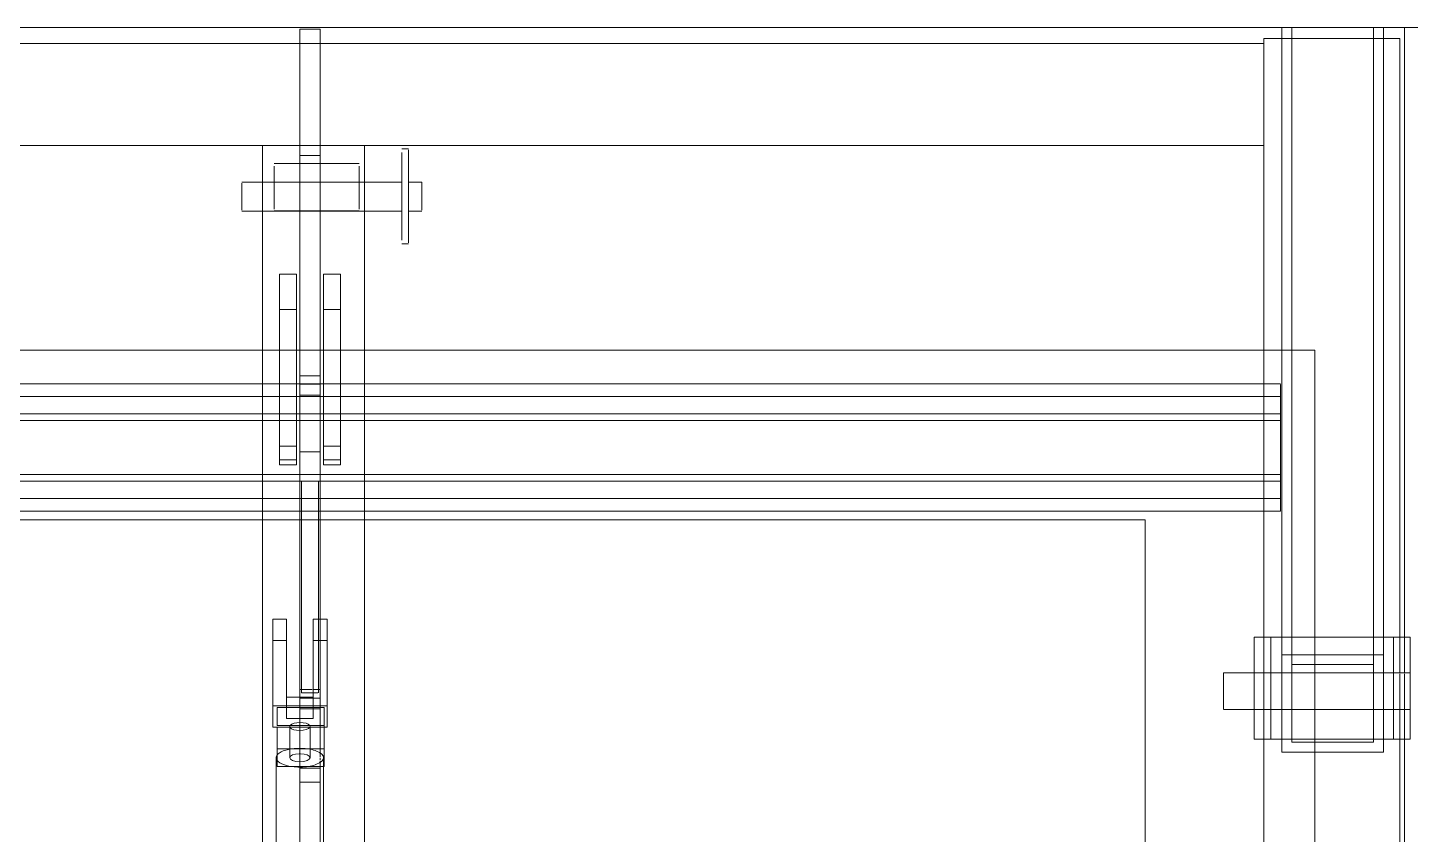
# Model space of a CAD drawing. Header units: millimetres. Extents: x 855 to 80408, y -1987 to 27400.
# Drawn here: x 45200.1 to 45607.4, y 6818.6 to 7056.4 of the extents above; entities that cross this region are included whole.
import ezdxf

# ---------------------------------------------------------------- set-up
doc = ezdxf.new("R2010")
doc.units = ezdxf.units.MM
doc.layers.add('0-1', color=7, linetype='Continuous', lineweight=9)
doc.layers.add('I-WALL', color=7, linetype='Continuous', lineweight=9)
for name, color, linetype, lineweight, true_color in [('I-FURN-103', 7, 'Continuous', 9, 0xececec), ('I-FURN-19', 7, 'Continuous', 9, 0xe9e9e9), ('I-FURN-20', 7, 'Continuous', 9, 0xefefef), ('I-FURN-21', 7, 'Continuous', 9, 0xf8f8f8), ('I-FURN-22', 7, 'Continuous', 9, 0xf3f3f3), ('I-FURN-23', 7, 'Continuous', 9, 0xd9d9d9), ('I-FURN-24', 7, 'Continuous', 9, 0xc9c9c9), ('I-FURN-25', 7, 'Continuous', 9, 0xb3b3b3), ('I-FURN-26', 7, 'Continuous', 9, 0xe0e0e0), ('I-FURN-38', 7, 'Continuous', 9, 0xfafafa), ('I-FURN-4', 7, 'Continuous', 9, 0xc0c0c0), ('I-FURN-40', 7, 'Continuous', 9, 0xe4e4e4), ('I-FURN-41', 7, 'Continuous', 9, 0xf6f6f6), ('I-FURN-58', 7, 'Continuous', 9, 0x939393), ('I-FURN-9', 7, 'Continuous', 9, 0xd3d3d3)]:
    doc.layers.add(name, color=color, linetype=linetype, lineweight=lineweight, true_color=true_color)

# ---------------------------------------------------------------- blocks, each defined once
blk = doc.blocks.new('Sports-Recreation_Goals-Nets_Unisport_Upward-Hinged-Practice-Basketball-Goall - 5_13-26431784-Развертка 2_19-3')
at = {"layer": '0-1'}
for p, q in [((-60458.42, 7055.95), (-60464.42, 7055.95)), ((-60432.42, 7020.65), (-60434.42, 7020.65)), ((-60464.42, 7016.34), (-60471.97, 7016.34)), ((-60458.42, 7016.34), (-60464.42, 7016.34)), ((-60446.97, 7016.34), (-60458.42, 7016.34)), ((-60475.42, 7010.85), (-60481.5, 7010.85)), ((-60471.97, 7010.85), (-60475.42, 7010.85)), ((-60464.42, 7010.85), (-60471.97, 7010.85)), ((-60458.42, 7010.85), (-60464.42, 7010.85)), ((-60446.97, 7010.85), (-60458.42, 7010.85)), ((-60445.42, 7010.85), (-60446.97, 7010.85)), ((-60434.42, 7010.85), (-60445.42, 7010.85)), ((-60428.5, 7010.85), (-60432.42, 7010.85)), ((-60481.5, 7002.32), (-60475.42, 7002.32)), ((-60475.42, 7002.32), (-60464.42, 7002.32)), ((-60471.97, 7002.34), (-60464.42, 7002.34)), ((-60464.42, 7002.34), (-60458.42, 7002.34)), ((-60464.42, 7002.32), (-60458.42, 7002.32)), ((-60458.42, 7002.34), (-60446.97, 7002.34)), ((-60458.42, 7002.32), (-60445.42, 7002.32)), ((-60445.42, 7002.32), (-60434.42, 7002.32)), ((-60432.42, 7002.32), (-60428.5, 7002.32)), ((-60434.42, 6992.65), (-60432.42, 6992.65)), ((-60470.42, 6932.98), (-60465.42, 6932.98)), ((-60457.42, 6932.98), (-60452.42, 6932.98)), ((-60183.33, 6866.19), (-60192.35, 6866.19)), ((-60178.39, 6866.19), (-60183.33, 6866.19)), ((-60175.18, 6866.19), (-60178.39, 6866.19)), ((-60165.42, 6866.19), (-60175.18, 6866.19)), ((-60145.18, 6866.19), (-60165.42, 6866.19)), ((-60142.27, 6866.19), (-60145.18, 6866.19)), ((-60137.33, 6866.19), (-60142.27, 6866.19)), ((-60463.92, 6860.32), (-60460.51, 6860.32)), ((-60460.51, 6860.32), (-60459.17, 6860.32)), ((-60192.35, 6855.41), (-60183.33, 6855.41)), ((-60183.33, 6855.41), (-60178.39, 6855.41)), ((-60178.39, 6855.41), (-60175.18, 6855.41)), ((-60175.18, 6855.41), (-60165.42, 6855.41)), ((-60165.42, 6855.41), (-60145.18, 6855.41)), ((-60145.18, 6855.41), (-60142.27, 6855.41)), ((-60142.27, 6855.41), (-60137.33, 6855.41)), ((-60467.42, 6850.18), (-60467.42, 6841.22)), ((-60461.42, 6841.22), (-60461.42, 6850.18)), ((-60471.42, 6841.22), (-60471.42, 6674.33)), ((-60457.42, 6838.58), (-60457.42, 6841.22)), ((-60457.42, 6674.33), (-60457.42, 6838.58))]:
    blk.add_line(p, q, dxfattribs=at)
at = {"layer": 'I-FURN-103'}
for p, q in [((-60470.42, 6947.62), (-60470.42, 6943.62)), ((-60465.42, 6943.71), (-60465.42, 6947.62)), ((-60457.42, 6947.62), (-60457.42, 6943.62)), ((-60452.42, 6943.71), (-60452.42, 6947.62)), ((-60470.42, 6943.2), (-60470.42, 6944.04)), ((-60465.42, 6944.04), (-60465.42, 6942.91)), ((-60457.42, 6943.2), (-60457.42, 6944.04)), ((-60452.42, 6944.04), (-60452.42, 6942.91))]:
    blk.add_line(p, q, dxfattribs=at)
at = {"layer": 'I-FURN-19'}
for p, q in [((-60148.18, 7053.15), (-60172.18, 7053.15)), ((-60464.42, 7016.15), (-60464.42, 7023.15)), ((-60458.42, 7023.15), (-60458.42, 7016.05)), ((-60458.42, 7021.65), (-60464.42, 7021.65)), ((-60464.42, 7021.65), (-60458.42, 7021.65)), ((-60464.42, 7016.04), (-60464.42, 7002.55)), ((-60458.42, 7003.1), (-60458.42, 7016.05)), ((-60464.42, 7003.82), (-60464.42, 7010.31)), ((-60458.42, 7010.09), (-60458.42, 7004.03)), ((-60434.42, 7008.3), (-60434.42, 7010.4)), ((-60434.42, 7008.89), (-60434.42, 7010.35)), ((-60432.42, 7008.89), (-60432.42, 7010.54)), ((-60432.42, 7010.52), (-60432.42, 7008.3)), ((-60434.42, 7005.04), (-60434.42, 7008.15)), ((-60432.42, 7008.15), (-60432.42, 7005.04)), ((-60464.42, 6961.33), (-60464.42, 7002.55)), ((-60458.42, 7002.62), (-60458.42, 7002.95)), ((-60458.42, 7002.62), (-60458.42, 6961.33)), ((-60434.42, 7002.68), (-60434.42, 7004.83)), ((-60434.42, 7002.57), (-60434.42, 7004.41)), ((-60432.42, 7004.83), (-60432.42, 7002.68)), ((-60432.42, 7004.41), (-60432.42, 7002.57)), ((-60464.42, 6861.33), (-60464.42, 6911.33)), ((-60458.42, 6911.33), (-60458.42, 6882.06)), ((-60460.51, 6875.77), (-60460.51, 6882.06)), ((-60458.92, 6882.06), (-60458.92, 6875.92)), ((-60458.42, 6882.06), (-60458.42, 6850.69)), ((-60458.42, 6858.8), (-60458.42, 6882.06)), ((-60460.51, 6875), (-60460.51, 6875.75)), ((-60458.92, 6875.75), (-60458.92, 6874.6)), ((-60165.42, 6876.7), (-60148.18, 6876.7)), ((-60148.18, 6876.7), (-60145.18, 6876.7)), ((-60463.92, 6871.13), (-60463.92, 6874.6)), ((-60458.92, 6872.52), (-60458.92, 6871.8)), ((-60458.92, 6869.28), (-60458.92, 6872.52)), ((-60458.92, 6868.56), (-60458.92, 6871.8)), ((-60165.42, 6871.54), (-60148.18, 6871.54)), ((-60463.92, 6866.41), (-60463.92, 6870.88)), ((-60458.92, 6869.28), (-60458.92, 6866.78)), ((-60458.92, 6866.48), (-60458.92, 6868.23)), ((-60463.92, 6866.36), (-60463.92, 6866.78)), ((-60460.51, 6860.71), (-60460.51, 6866.35)), ((-60458.92, 6866.29), (-60458.92, 6866.48)), ((-60458.92, 6866.41), (-60458.92, 6860.38)), ((-60148.18, 6855.49), (-60148.18, 6865.82)), ((-60145.18, 6865.86), (-60145.18, 6857.41)), ((-60142.27, 6865.9), (-60142.27, 6855.69)), ((-60140.42, 6855.51), (-60140.42, 6865.93)), ((-60137.33, 6855.51), (-60137.33, 6865.98)), ((-60464.42, 6859.08), (-60464.42, 6861.33)), ((-60464.42, 6861.33), (-60463.92, 6861.33)), ((-60464.42, 6861.33), (-60464.42, 6859.08)), ((-60464.42, 6851.6), (-60464.42, 6859.08)), ((-60464.42, 6858.8), (-60458.42, 6858.8)), ((-60464.42, 6858.8), (-60464.42, 6855.59)), ((-60458.42, 6855.59), (-60464.42, 6855.59)), ((-60464.42, 6855.59), (-60464.42, 6851.6)), ((-60458.42, 6855.59), (-60458.42, 6858.8)), ((-60458.42, 6850.69), (-60458.42, 6855.59)), ((-60145.18, 6857.21), (-60145.18, 6855.65)), ((-60464.42, 6851.6), (-60464.42, 6850.9)), ((-60464.42, 6850.18), (-60464.42, 6849.23)), ((-60458.42, 6850.18), (-60458.42, 6850.69)), ((-60458.42, 6842.18), (-60458.42, 6850.18)), ((-60458.42, 6850.18), (-60458.42, 6842.18)), ((-60457.22, 6850.18), (-60457.22, 6850.69)), ((-60467.29, 6843.86), (-60461.59, 6843.86)), ((-60145.18, 6846.7), (-60165.42, 6846.7)), ((-60458.42, 6841.4), (-60458.42, 6842.18)), ((-60458.42, 6840.55), (-60458.42, 6841.05)), ((-60458.42, 6838.58), (-60458.42, 6840.27)), ((-60464.42, 6838.46), (-60464.42, 6679.93)), ((-60458.42, 6838.18), (-60464.37, 6838.18)), ((-60458.42, 6838.18), (-60458.42, 6838.58)), ((-60458.42, 6838.58), (-60458.42, 6833.96)), ((-60458.42, 6833.96), (-60458.42, 6838.18)), ((-60464.42, 6833.96), (-60458.42, 6833.96)), ((-60458.42, 6833.96), (-60458.42, 6679.34))]:
    blk.add_line(p, q, dxfattribs=at)
for centre, major_axis, start_param, end_param in [((-60464.42, 6850.41), (3, 0), 2.773164, 3.44735), ((-60464.42, 6850.41), (3, 0), 0, 0.260519), ((-60464.42, 6841.22), (7, 0), 1.570796, 2.061718), ((-60464.42, 6841.22), (-7, 0), 4.26756, 4.712389), ((-60464.42, 6841.22), (3, 0), 1.624111, 3.141593), ((-60464.42, 6841.22), (3, 0), 0, 1.512448)]:
    blk.add_ellipse(centre, major_axis=major_axis, ratio=0.394708, start_param=start_param, end_param=end_param, dxfattribs=at)
at = {"layer": 'I-FURN-20'}
for p, q in [((-60464.42, 7002.55), (-60464.42, 7016.04)), ((-60458.42, 7016.05), (-60458.42, 7003.1)), ((-60458.42, 7002.95), (-60458.42, 7002.62)), ((-60458.42, 6882.06), (-60458.42, 6861.33)), ((-60165.42, 6876.7), (-60148.18, 6876.7)), ((-60460.51, 6869.29), (-60460.51, 6874.73)), ((-60458.92, 6874.6), (-60458.92, 6871.13)), ((-60460.51, 6868.32), (-60460.51, 6869.28)), ((-60460.51, 6866.42), (-60460.51, 6868.05)), ((-60458.92, 6870.88), (-60458.92, 6866.41)), ((-60458.92, 6866.78), (-60458.92, 6866.36)), ((-60464.42, 6859.08), (-60464.42, 6861.33)), ((-60463.92, 6861.33), (-60460.77, 6861.33)), ((-60458.92, 6861.33), (-60458.42, 6861.33)), ((-60458.42, 6861.33), (-60458.42, 6858.8)), ((-60458.42, 6858.8), (-60458.42, 6861.33)), ((-60464.42, 6851.6), (-60464.42, 6858.8)), ((-60458.42, 6858.8), (-60458.42, 6850.69)), ((-60464.42, 6851.6), (-60464.42, 6850.9)), ((-60464.42, 6850.9), (-60464.42, 6851.6)), ((-60464.42, 6850.69), (-60464.42, 6850.18)), ((-60464.42, 6850.18), (-60464.42, 6849.23)), ((-60464.42, 6849.23), (-60464.42, 6850.18)), ((-60464.42, 6849.23), (-60464.42, 6843.99)), ((-60458.42, 6850.18), (-60458.42, 6850.69)), ((-60458.42, 6850.69), (-60458.42, 6850.18)), ((-60458.42, 6850.18), (-60458.42, 6842.18)), ((-60464.42, 6842.34), (-60464.42, 6838.58)), ((-60458.42, 6841.4), (-60458.42, 6842.18)), ((-60458.42, 6842.18), (-60458.42, 6841.4)), ((-60458.42, 6840.55), (-60458.42, 6841.05)), ((-60458.42, 6841.05), (-60458.42, 6840.55)), ((-60458.42, 6838.58), (-60458.42, 6840.27)), ((-60458.42, 6840.27), (-60458.42, 6838.58)), ((-60464.42, 6833.96), (-60464.42, 6838.46)), ((-60464.42, 6838.18), (-60464.42, 6833.96)), ((-60458.42, 6838.58), (-60458.42, 6833.96)), ((-60464.42, 6679.93), (-60464.42, 6833.96))]:
    blk.add_line(p, q, dxfattribs=at)
at = {"layer": 'I-FURN-21'}
for p, q in [((-60464.42, 6843.99), (-60464.42, 6842.41)), ((-60464.42, 6842.41), (-60464.42, 6843.99))]:
    blk.add_line(p, q, dxfattribs=at)
at = {"layer": 'I-FURN-22'}
for p, q in [((-60460.51, 6861.33), (-60458.99, 6861.33)), ((-60458.42, 6861.33), (-60458.42, 6858.8)), ((-60464.42, 6850.9), (-60464.42, 6851.6)), ((-60464.42, 6850.69), (-60464.42, 6850.18)), ((-60464.42, 6850.18), (-60464.42, 6850.69)), ((-60464.42, 6849.23), (-60464.42, 6850.18)), ((-60464.42, 6849.23), (-60464.42, 6843.99)), ((-60464.42, 6843.99), (-60464.42, 6849.23)), ((-60458.42, 6850.69), (-60458.42, 6850.18)), ((-60464.42, 6842.34), (-60464.42, 6838.58)), ((-60464.42, 6838.58), (-60464.42, 6842.34)), ((-60458.42, 6842.18), (-60458.42, 6841.4)), ((-60458.42, 6841.05), (-60458.42, 6840.55)), ((-60458.42, 6840.27), (-60458.42, 6838.58)), ((-60464.42, 6833.96), (-60464.42, 6838.18))]:
    blk.add_line(p, q, dxfattribs=at)
at = {"layer": 'I-FURN-23'}
for p, q in [((-60470.42, 6953.23), (-60470.42, 6953.23)), ((-60465.42, 6953.23), (-60465.42, 6953.23)), ((-60464.42, 6951.4), (-60464.42, 6953.78)), ((-60458.42, 6953.78), (-60458.42, 6951.4)), ((-60457.42, 6953.23), (-60457.42, 6953.23)), ((-60452.42, 6953.23), (-60452.42, 6953.23)), ((-60470.42, 6952.16), (-60470.42, 6949.53)), ((-60470.42, 6947.47), (-60470.42, 6949.93)), ((-60470.42, 6949.53), (-60470.42, 6947.63)), ((-60465.42, 6949.53), (-60465.42, 6952.16)), ((-60465.42, 6949.93), (-60465.42, 6947.47)), ((-60465.42, 6947.63), (-60465.42, 6949.53)), ((-60464.42, 6947.64), (-60464.42, 6951.26)), ((-60458.42, 6951.26), (-60458.42, 6947.64)), ((-60457.42, 6952.16), (-60457.42, 6949.53)), ((-60457.42, 6947.47), (-60457.42, 6949.93)), ((-60457.42, 6949.53), (-60457.42, 6947.63)), ((-60452.42, 6949.53), (-60452.42, 6952.16)), ((-60452.42, 6949.93), (-60452.42, 6947.47)), ((-60452.42, 6947.63), (-60452.42, 6949.53)), ((-60470.42, 6947.64), (-60470.42, 6933.65)), ((-60465.42, 6947.64), (-60465.42, 6933.65)), ((-60464.42, 6917.62), (-60464.42, 6947.64)), ((-60464.42, 6947.64), (-60464.42, 6931.4)), ((-60458.42, 6947.64), (-60458.42, 6917.62)), ((-60458.42, 6931.4), (-60458.42, 6947.64)), ((-60457.42, 6933.74), (-60457.42, 6947.64)), ((-60452.42, 6947.64), (-60452.42, 6933.65)), ((-60470.42, 6942.52), (-60465.42, 6942.52)), ((-60457.42, 6942.52), (-60452.42, 6942.52)), ((-60470.42, 6933.04), (-60470.42, 6933.65)), ((-60465.42, 6933.65), (-60465.42, 6932.98)), ((-60465.42, 6932.98), (-60465.42, 6933.04)), ((-60457.42, 6932.98), (-60457.42, 6933.65)), ((-60457.42, 6933.04), (-60457.42, 6932.98)), ((-60452.42, 6933.65), (-60452.42, 6933.04)), ((-60458.42, 6931.4), (-60464.42, 6931.4)), ((-60464.42, 6931.4), (-60464.42, 6917.62)), ((-60458.42, 6917.62), (-60458.42, 6931.4)), ((-60464.42, 6913.87), (-60464.42, 6917.62)), ((-60458.42, 6917.62), (-60458.42, 6913.87)), ((-60172.18, 6876.7), (-60165.42, 6876.7))]:
    blk.add_line(p, q, dxfattribs=at)
at = {"layer": 'I-FURN-24'}
for p, q in [((-60464.42, 6953.78), (-60464.42, 6961.33)), ((-60458.42, 6961.33), (-60458.42, 6953.78)), ((-60470.42, 6953.3), (-60470.42, 6951.65)), ((-60470.42, 6952.32), (-60470.42, 6953.23)), ((-60465.42, 6951.65), (-60465.42, 6953.3)), ((-60465.42, 6953.23), (-60465.42, 6952.32)), ((-60464.42, 6951.4), (-60464.42, 6953.78)), ((-60464.42, 6953.78), (-60464.42, 6951.4)), ((-60464.31, 6953.78), (-60458.53, 6953.78)), ((-60458.42, 6953.78), (-60458.42, 6951.4)), ((-60458.42, 6951.4), (-60458.42, 6953.78)), ((-60457.42, 6953.3), (-60457.42, 6951.65)), ((-60457.42, 6952.32), (-60457.42, 6953.23)), ((-60452.42, 6951.65), (-60452.42, 6953.3)), ((-60452.42, 6953.23), (-60452.42, 6952.32)), ((-60470.42, 6951.4), (-60470.42, 6947.64)), ((-60465.42, 6951.4), (-60465.42, 6947.64)), ((-60464.42, 6947.64), (-60464.42, 6951.4)), ((-60458.42, 6951.26), (-60464.42, 6951.26)), ((-60464.42, 6951.26), (-60464.42, 6948.04)), ((-60458.42, 6951.4), (-60458.42, 6947.64)), ((-60458.42, 6948.04), (-60458.42, 6951.26)), ((-60457.42, 6947.64), (-60457.42, 6951.4)), ((-60452.42, 6951.4), (-60452.42, 6947.64)), ((-60475.42, 6947.64), (-60475.42, 6917.62)), ((-60465.42, 6947.64), (-60470.42, 6947.64)), ((-60464.42, 6948.04), (-60464.42, 6947.64)), ((-60458.42, 6948.04), (-60464.42, 6948.04)), ((-60464.42, 6947.64), (-60464.42, 6917.62)), ((-60458.42, 6947.64), (-60458.42, 6948.04)), ((-60458.42, 6917.62), (-60458.42, 6947.64)), ((-60452.42, 6947.64), (-60457.42, 6947.64)), ((-60445.42, 6917.62), (-60445.42, 6947.64)), ((-60180.42, 6947.64), (-60180.42, 6917.62)), ((-60175.53, 6947.64), (-60175.53, 6942.52)), ((-60745.18, 6942.52), (-60470.42, 6942.52)), ((-60470.42, 6940.54), (-60465.42, 6940.54)), ((-60465.42, 6942.52), (-60457.42, 6942.52)), ((-60457.42, 6940.54), (-60452.42, 6940.54)), ((-60452.42, 6942.52), (-60175.53, 6942.52)), ((-60175.53, 6942.52), (-60175.53, 6917.62)), ((-60464.42, 6913.87), (-60464.42, 6917.62)), ((-60464.42, 6917.62), (-60464.42, 6913.87)), ((-60463.92, 6917.62), (-60458.92, 6917.62)), ((-60458.42, 6917.62), (-60458.42, 6913.87)), ((-60458.42, 6913.87), (-60458.42, 6917.62)), ((-60464.42, 6911.33), (-60464.42, 6913.87)), ((-60458.42, 6913.87), (-60458.42, 6911.33)), ((-60175.18, 6876.7), (-60172.18, 6876.7)), ((-60172.18, 6876.7), (-60165.42, 6876.7)), ((-60172.18, 6871.54), (-60165.42, 6871.54)), ((-60183.33, 6855.48), (-60183.33, 6866.11)), ((-60180.42, 6866.12), (-60180.42, 6855.47)), ((-60178.39, 6866.13), (-60178.39, 6857.21)), ((-60175.18, 6855.45), (-60175.18, 6866.14)), ((-60172.18, 6866.16), (-60172.18, 6864.89)), ((-60172.18, 6864.71), (-60172.18, 6855.44)), ((-60178.39, 6857.04), (-60178.39, 6855.46)), ((-60165.42, 6846.7), (-60175.18, 6846.7))]:
    blk.add_line(p, q, dxfattribs=at)
at = {"layer": 'I-FURN-25'}
for p, q in [((-60470.42, 6961.56), (-60470.42, 6954.97)), ((-60465.42, 6954.97), (-60465.42, 6961.56)), ((-60464.42, 6951.4), (-60464.42, 6961.33)), ((-60464.42, 6961.33), (-60464.42, 6951.4)), ((-60458.42, 6961.33), (-60458.42, 6951.4)), ((-60458.42, 6951.4), (-60458.42, 6961.33)), ((-60457.42, 6961.56), (-60457.42, 6959.52)), ((-60452.42, 6959.52), (-60452.42, 6961.56)), ((-60175.18, 6961.33), (-60175.18, 6871.54)), ((-60172.18, 6961.33), (-60172.18, 6868.68)), ((-60172.18, 6961.33), (-60172.18, 6845.75)), ((-60457.42, 6959.52), (-60457.42, 6953.3)), ((-60452.42, 6953.3), (-60452.42, 6959.52)), ((-60470.42, 6954.97), (-60470.42, 6953.3)), ((-60470.42, 6953.23), (-60470.42, 6952.16)), ((-60465.42, 6953.3), (-60465.42, 6954.97)), ((-60465.42, 6952.16), (-60465.42, 6953.23)), ((-60457.42, 6953.23), (-60457.42, 6952.16)), ((-60452.42, 6952.16), (-60452.42, 6953.23)), ((-60475.42, 6951.4), (-60475.42, 6947.64)), ((-60465.42, 6951.4), (-60470.42, 6951.4)), ((-60465.42, 6951.4), (-60470.42, 6951.4)), ((-60470.42, 6927.51), (-60470.42, 6951.4)), ((-60465.42, 6927.51), (-60465.42, 6951.4)), ((-60464.42, 6951.4), (-60464.42, 6947.64)), ((-60458.42, 6947.64), (-60458.42, 6951.4)), ((-60452.42, 6951.4), (-60457.42, 6951.4)), ((-60457.42, 6951.4), (-60457.42, 6927.51)), ((-60452.42, 6951.4), (-60457.42, 6951.4)), ((-60452.42, 6927.51), (-60452.42, 6951.4)), ((-60445.42, 6947.64), (-60445.42, 6951.4)), ((-60180.42, 6951.4), (-60180.42, 6947.64)), ((-60175.53, 6951.21), (-60175.53, 6947.64)), ((-60470.42, 6947.64), (-60745.18, 6947.64)), ((-60457.42, 6947.64), (-60465.42, 6947.64)), ((-60175.53, 6947.64), (-60452.42, 6947.64)), ((-60175.53, 6940.54), (-60175.53, 6947.64)), ((-60175.53, 6947.64), (-60175.53, 6924.72)), ((-60745.18, 6940.54), (-60470.42, 6940.54)), ((-60465.42, 6940.54), (-60457.42, 6940.54)), ((-60452.42, 6940.54), (-60175.53, 6940.54)), ((-60175.53, 6917.62), (-60175.53, 6940.54)), ((-60175.53, 6924.72), (-60745.18, 6924.72)), ((-60175.53, 6924.72), (-60175.53, 6917.62)), ((-60463.92, 6913.87), (-60463.92, 6922.74)), ((-60458.92, 6922.74), (-60458.92, 6913.87)), ((-60745.18, 6917.62), (-60463.92, 6917.62)), ((-60475.42, 6917.62), (-60475.42, 6913.87)), ((-60464.42, 6917.62), (-60464.42, 6913.87)), ((-60458.92, 6917.62), (-60175.53, 6917.62)), ((-60458.42, 6913.87), (-60458.42, 6917.62)), ((-60445.42, 6913.87), (-60445.42, 6917.62)), ((-60180.42, 6917.62), (-60180.42, 6913.87)), ((-60175.53, 6917.62), (-60175.53, 6913.87)), ((-60464.42, 6911.33), (-60464.42, 6913.87)), ((-60464.42, 6913.87), (-60464.42, 6911.33)), ((-60458.92, 6913.87), (-60463.92, 6913.87)), ((-60463.92, 6911.33), (-60463.92, 6913.87)), ((-60463.92, 6913.87), (-60458.92, 6913.87)), ((-60458.92, 6913.87), (-60458.92, 6911.33)), ((-60458.42, 6913.87), (-60458.42, 6911.33)), ((-60458.42, 6911.33), (-60458.42, 6913.87)), ((-60183.33, 6866.11), (-60183.33, 6876.7)), ((-60183.33, 6876.7), (-60175.18, 6876.7)), ((-60180.42, 6876.7), (-60180.42, 6866.12)), ((-60178.39, 6876.7), (-60178.39, 6866.13)), ((-60175.18, 6876.7), (-60172.18, 6876.7)), ((-60175.18, 6871.54), (-60172.18, 6871.54)), ((-60175.18, 6866.14), (-60175.18, 6871.54)), ((-60165.42, 6868.68), (-60172.18, 6868.68)), ((-60172.18, 6868.68), (-60172.18, 6866.16)), ((-60192.35, 6866.18), (-60192.35, 6864.38)), ((-60192.35, 6864.38), (-60192.35, 6855.52)), ((-60183.33, 6846.7), (-60183.33, 6855.48)), ((-60180.42, 6855.47), (-60180.42, 6846.7)), ((-60178.39, 6855.46), (-60178.39, 6846.7)), ((-60175.18, 6842.88), (-60175.18, 6855.45)), ((-60172.18, 6855.44), (-60172.18, 6845.75)), ((-60175.18, 6846.7), (-60183.33, 6846.7)), ((-60165.42, 6846.7), (-60175.18, 6846.7)), ((-60172.18, 6845.75), (-60165.42, 6845.75))]:
    blk.add_line(p, q, dxfattribs=at)
at = {"layer": 'I-FURN-26'}
for p, q in [((-59910.44, 7056.35), (-61010.4, 7056.35)), ((-60464.42, 7048.75), (-60464.42, 7055.02)), ((-60458.42, 7055.02), (-60458.42, 7048.75)), ((-60175.18, 7056.35), (-60175.18, 6961.33)), ((-60172.18, 7056.35), (-60172.18, 6961.33)), ((-60172.18, 7056.35), (-60172.18, 6961.33)), ((-60148.18, 6868.68), (-60148.18, 7056.35)), ((-60148.18, 6845.75), (-60148.18, 7056.35)), ((-60145.18, 7056.35), (-60145.18, 6871.54)), ((-60458.42, 7051.65), (-60464.42, 7051.65)), ((-60172.18, 7053.15), (-60175.18, 7053.15)), ((-60145.18, 7053.15), (-60148.18, 7053.15)), ((-60464.42, 7023.15), (-60464.42, 7048.75)), ((-60458.42, 7048.75), (-60458.42, 7023.15)), ((-60464.42, 7015.48), (-60464.42, 7019.89)), ((-60464.42, 7019.89), (-60464.42, 7016.15)), ((-60458.42, 7019.89), (-60458.42, 7015.48)), ((-60458.42, 7016.05), (-60458.42, 7019.89)), ((-60434.42, 7010.61), (-60434.42, 7019.58)), ((-60432.42, 7016.55), (-60432.42, 7020.38)), ((-60471.97, 7002.87), (-60471.97, 7015.57)), ((-60464.42, 7010.31), (-60464.42, 7015.48)), ((-60458.42, 7015.48), (-60458.42, 7010.09)), ((-60446.97, 7015.57), (-60446.97, 7002.87)), ((-60432.42, 7010.54), (-60432.42, 7016.55)), ((-60481.5, 7010.52), (-60481.5, 7008.3)), ((-60434.42, 7010.56), (-60434.42, 7010.5)), ((-60434.42, 7010.37), (-60434.42, 7002.56)), ((-60432.42, 7010.5), (-60432.42, 7010.56)), ((-60432.42, 7002.56), (-60432.42, 7010.5)), ((-60428.5, 7008.3), (-60428.5, 7010.52)), ((-60481.5, 7008.15), (-60481.5, 7005.04)), ((-60428.5, 7005.04), (-60428.5, 7008.15)), ((-60481.5, 7004.83), (-60481.5, 7002.68)), ((-60464.42, 6961.33), (-60464.42, 7003.82)), ((-60464.42, 7002.55), (-60464.42, 6961.33)), ((-60458.42, 7004.03), (-60458.42, 6961.33)), ((-60458.42, 6961.33), (-60458.42, 7002.62)), ((-60434.42, 6993.71), (-60434.42, 7002.57)), ((-60432.42, 7002.57), (-60432.42, 6992.92)), ((-60428.5, 7002.68), (-60428.5, 7004.83)), ((-60470.42, 6983.73), (-60470.42, 6962.31)), ((-60465.42, 6962.31), (-60465.42, 6983.73)), ((-60457.42, 6983.73), (-60457.42, 6962.31)), ((-60452.42, 6983.73), (-60452.42, 6962.31)), ((-60470.42, 6962.31), (-60470.42, 6961.56)), ((-60465.42, 6961.56), (-60465.42, 6962.31)), ((-60457.42, 6962.31), (-60457.42, 6961.56)), ((-60452.42, 6961.56), (-60452.42, 6962.31)), ((-60464.42, 6859.08), (-60464.42, 6911.33)), ((-60464.42, 6911.33), (-60464.42, 6859.08)), ((-60463.92, 6874.6), (-60463.92, 6911.33)), ((-60458.92, 6911.33), (-60458.92, 6882.06)), ((-60458.42, 6911.33), (-60458.42, 6882.06)), ((-60458.42, 6882.06), (-60458.42, 6911.33)), ((-60472.42, 6856.49), (-60472.42, 6882.06)), ((-60468.32, 6882.06), (-60468.32, 6859.08)), ((-60460.51, 6882.06), (-60458.92, 6882.06)), ((-60460.51, 6882.06), (-60460.51, 6875.77)), ((-60458.42, 6850.69), (-60458.42, 6882.06)), ((-60456.42, 6882.06), (-60456.42, 6856.49)), ((-60460.51, 6875.75), (-60459.17, 6875.75)), ((-60460.51, 6875.75), (-60460.51, 6862.22)), ((-60148.18, 6876.7), (-60145.18, 6876.7)), ((-60145.18, 6876.7), (-60137.33, 6876.7)), ((-60142.27, 6876.7), (-60142.27, 6866.09)), ((-60140.42, 6866.09), (-60140.42, 6876.7)), ((-60137.33, 6866.08), (-60137.33, 6876.7)), ((-60463.92, 6874.6), (-60463.92, 6869.28)), ((-60463.92, 6871.8), (-60463.92, 6874.6)), ((-60463.92, 6871.8), (-60463.92, 6868.56)), ((-60148.18, 6871.54), (-60145.18, 6871.54)), ((-60145.18, 6871.54), (-60145.18, 6866.09)), ((-60463.92, 6866.78), (-60463.92, 6869.28)), ((-60463.92, 6868.23), (-60463.92, 6866.29)), ((-60148.18, 6868.68), (-60165.42, 6868.68)), ((-60148.18, 6866.1), (-60148.18, 6868.68)), ((-60463.92, 6862.05), (-60463.92, 6866.41)), ((-60468.32, 6859.08), (-60468.32, 6852.77)), ((-60464.42, 6859.08), (-60464.42, 6851.6)), ((-60463.92, 6860.38), (-60463.92, 6862.05)), ((-60460.51, 6859.08), (-60460.51, 6860.33)), ((-60460.51, 6852.77), (-60460.51, 6859.08)), ((-60458.92, 6860.32), (-60458.92, 6861.92)), ((-60458.92, 6860.38), (-60458.92, 6860.32)), ((-60472.42, 6850.18), (-60472.42, 6856.49)), ((-60472.42, 6856.49), (-60456.42, 6856.49)), ((-60457.22, 6855.97), (-60471.14, 6855.97)), ((-60471.14, 6855.97), (-60471.14, 6850.69)), ((-60471.14, 6855.97), (-60471.14, 6850.69)), ((-60457.22, 6850.69), (-60457.22, 6855.97)), ((-60457.22, 6850.69), (-60457.22, 6855.97)), ((-60456.42, 6856.49), (-60456.42, 6850.18)), ((-60148.18, 6845.75), (-60148.18, 6855.49)), ((-60145.18, 6855.5), (-60145.18, 6842.88)), ((-60142.27, 6855.51), (-60142.27, 6846.7)), ((-60140.42, 6846.7), (-60140.42, 6855.51)), ((-60137.33, 6846.7), (-60137.33, 6855.51)), ((-60471.14, 6850.69), (-60457.22, 6850.69)), ((-60471.14, 6850.18), (-60471.14, 6843.86)), ((-60458.42, 6842.18), (-60458.42, 6850.18)), ((-60457.22, 6850.69), (-60457.22, 6850.18)), ((-60457.22, 6843.86), (-60457.22, 6850.18)), ((-60471.14, 6843.86), (-60467.29, 6843.86)), ((-60471.14, 6838.58), (-60471.14, 6843.86)), ((-60461.59, 6843.86), (-60457.22, 6843.86)), ((-60457.22, 6843.86), (-60457.22, 6838.58)), ((-60145.18, 6846.7), (-60165.42, 6846.7)), ((-60165.42, 6845.75), (-60148.18, 6845.75)), ((-60137.33, 6846.7), (-60145.18, 6846.7)), ((-60458.42, 6679.34), (-60458.42, 6838.58))]:
    blk.add_line(p, q, dxfattribs=at)
for centre, major_axis, start_param, end_param in [((-60464.42, 6850.41), (3, 0), 1.570796, 2.773164), ((-60464.42, 6850.41), (3, 0), 0.260519, 1.570796), ((-60464.42, 6850.41), (3, 0), 3.44735, 4.712389), ((-60464.42, 6850.41), (3, 0), 4.712389, 6.066982), ((-60464.42, 6841.22), (7, 0), 2.061718, 2.617994), ((-60464.42, 6841.22), (7, 0), 0.785398, 1.125967), ((-60464.42, 6841.22), (7, 0), 0, 0.785398), ((-60464.42, 6841.22), (7, 0), 2.617994, 2.984421), ((-60464.42, 6841.22), (7, 0), 3.39568, 4.623653), ((-60464.42, 6841.22), (3, 0), 3.141593, 4.712389), ((-60464.42, 6841.22), (3, 0), 4.712389, 6.283185), ((-60464.42, 6841.22), (7, 0), 4.826, 5.497787), ((-60464.42, 6841.22), (7, 0), 5.497787, 6.283185)]:
    blk.add_ellipse(centre, major_axis=major_axis, ratio=0.394708, start_param=start_param, end_param=end_param, dxfattribs=at)
at = {"layer": 'I-FURN-38'}
blk.add_line((-60464.42, 6842.41), (-60464.42, 6843.99), dxfattribs=at)
at = {"layer": 'I-FURN-4'}
for p, q in [((-60165.42, 6961.33), (-60755.42, 6961.33)), ((-60165.42, 6511.33), (-60165.42, 6961.33)), ((-60705.42, 6911.33), (-60215.42, 6911.33)), ((-60215.42, 6911.33), (-60215.42, 6561.33))]:
    blk.add_line(p, q, dxfattribs=at)
at = {"layer": 'I-FURN-40'}
for p, q in [((-60470.42, 6949.93), (-60470.42, 6952.12)), ((-60470.42, 6951.47), (-60470.42, 6947.62)), ((-60465.42, 6952.12), (-60465.42, 6949.93)), ((-60465.42, 6949.36), (-60465.42, 6951.47)), ((-60465.42, 6947.62), (-60465.42, 6949.36)), ((-60457.42, 6949.93), (-60457.42, 6952.12)), ((-60457.42, 6951.47), (-60457.42, 6947.62)), ((-60452.42, 6952.12), (-60452.42, 6949.93)), ((-60452.42, 6949.36), (-60452.42, 6951.47)), ((-60452.42, 6947.62), (-60452.42, 6949.36)), ((-60470.42, 6947.63), (-60470.42, 6946.02)), ((-60470.42, 6944.04), (-60470.42, 6947.47)), ((-60470.42, 6946.02), (-60470.42, 6943.39)), ((-60465.42, 6946.02), (-60465.42, 6947.63)), ((-60465.42, 6947.47), (-60465.42, 6944.04)), ((-60465.42, 6943.39), (-60465.42, 6946.02)), ((-60464.42, 6917.62), (-60464.42, 6947.64)), ((-60458.42, 6947.64), (-60458.42, 6917.62)), ((-60457.42, 6947.63), (-60457.42, 6943.39)), ((-60457.42, 6944.04), (-60457.42, 6947.47)), ((-60452.42, 6946.02), (-60452.42, 6947.63)), ((-60452.42, 6947.47), (-60452.42, 6944.04)), ((-60452.42, 6943.39), (-60452.42, 6946.02)), ((-60470.42, 6943.54), (-60470.42, 6938.4)), ((-60470.42, 6943.39), (-60470.42, 6942.73)), ((-60470.42, 6942.73), (-60470.42, 6943.2)), ((-60465.42, 6942.73), (-60465.42, 6943.39)), ((-60465.42, 6934.71), (-60465.42, 6943.38)), ((-60465.42, 6942.91), (-60465.42, 6942.73)), ((-60457.42, 6943.54), (-60457.42, 6938.4)), ((-60457.42, 6943.39), (-60457.42, 6942.73)), ((-60457.42, 6942.73), (-60457.42, 6943.2)), ((-60452.42, 6942.73), (-60452.42, 6943.39)), ((-60452.42, 6934.71), (-60452.42, 6943.38)), ((-60452.42, 6942.91), (-60452.42, 6942.73)), ((-60470.42, 6938.4), (-60470.42, 6934.89)), ((-60457.42, 6938.4), (-60457.42, 6934.71)), ((-60470.42, 6934.71), (-60470.42, 6933.13)), ((-60465.42, 6933.13), (-60465.42, 6934.35)), ((-60457.42, 6934.71), (-60457.42, 6933.47)), ((-60457.42, 6933.39), (-60457.42, 6933.13)), ((-60452.42, 6933.14), (-60452.42, 6934.71))]:
    blk.add_line(p, q, dxfattribs=at)
at = {"layer": 'I-FURN-41'}
for p, q in [((-60464.42, 6850.18), (-60464.42, 6850.69)), ((-60464.42, 6843.99), (-60464.42, 6849.23)), ((-60464.42, 6843.99), (-60464.42, 6842.41)), ((-60464.42, 6838.58), (-60464.42, 6842.34))]:
    blk.add_line(p, q, dxfattribs=at)
at = {"layer": 'I-FURN-58'}
for p, q in [((-60165.42, 6961.33), (-60755.42, 6961.33)), ((-60475.42, 6961.33), (-60475.42, 6951.4)), ((-60470.42, 6928.99), (-60470.42, 6961.33)), ((-60465.42, 6961.33), (-60465.42, 6928.99)), ((-60464.42, 6961.33), (-60464.42, 6951.4)), ((-60458.42, 6951.4), (-60458.42, 6961.33)), ((-60457.42, 6928.99), (-60457.42, 6961.33)), ((-60452.42, 6961.33), (-60452.42, 6928.99)), ((-60445.42, 6951.4), (-60445.42, 6961.33)), ((-60180.42, 6961.33), (-60180.42, 6951.4)), ((-60175.18, 6842.88), (-60175.18, 6961.33)), ((-60165.42, 6511.33), (-60165.42, 6961.33)), ((-60470.42, 6951.4), (-60745.18, 6951.4)), ((-60457.42, 6951.4), (-60465.42, 6951.4)), ((-60175.53, 6951.4), (-60452.42, 6951.4)), ((-60175.53, 6922.74), (-60175.53, 6951.21)), ((-60470.42, 6927.51), (-60470.42, 6928.99)), ((-60470.42, 6928.99), (-60465.42, 6928.99)), ((-60465.42, 6928.99), (-60465.42, 6927.51)), ((-60457.42, 6927.51), (-60457.42, 6928.99)), ((-60452.42, 6928.99), (-60457.42, 6928.99)), ((-60452.42, 6928.99), (-60452.42, 6927.51)), ((-60465.42, 6927.51), (-60470.42, 6927.51)), ((-60452.42, 6927.51), (-60457.42, 6927.51)), ((-60175.53, 6922.74), (-60745.53, 6922.74)), ((-60458.92, 6922.74), (-60463.92, 6922.74)), ((-60463.92, 6922.74), (-60463.92, 6911.33)), ((-60458.92, 6911.33), (-60458.92, 6922.74)), ((-60175.53, 6913.87), (-60175.53, 6922.74)), ((-60745.53, 6913.87), (-60463.92, 6913.87)), ((-60475.42, 6913.87), (-60475.42, 6911.33)), ((-60464.42, 6913.87), (-60464.42, 6911.33)), ((-60458.92, 6913.87), (-60175.53, 6913.87)), ((-60458.42, 6911.33), (-60458.42, 6913.87)), ((-60445.42, 6911.33), (-60445.42, 6913.87)), ((-60180.42, 6913.87), (-60180.42, 6876.7)), ((-60705.42, 6911.33), (-60215.42, 6911.33)), ((-60215.42, 6911.33), (-60215.42, 6561.33)), ((-60178.39, 6876.7), (-60183.33, 6876.7)), ((-60183.33, 6876.7), (-60183.33, 6846.7)), ((-60178.39, 6846.7), (-60178.39, 6876.7)), ((-60178.39, 6876.7), (-60175.18, 6876.7)), ((-60192.35, 6862.49), (-60192.35, 6866.19)), ((-60192.35, 6857.21), (-60192.35, 6862.49)), ((-60192.35, 6855.52), (-60192.35, 6857.21)), ((-60183.33, 6846.7), (-60178.39, 6846.7)), ((-60180.42, 6846.7), (-60180.42, 6600)), ((-60175.18, 6846.7), (-60178.39, 6846.7)), ((-60165.42, 6842.88), (-60175.18, 6842.88))]:
    blk.add_line(p, q, dxfattribs=at)
at = {"layer": 'I-FURN-9'}
for p, q in [((-61010.4, 7056.35), (-59910.44, 7056.35)), ((-60464.42, 7055.95), (-60464.42, 7048.32)), ((-60464.42, 7055.12), (-60464.42, 7055.95)), ((-60458.42, 7055.95), (-60458.42, 7055.12)), ((-60458.42, 7048.32), (-60458.42, 7055.95)), ((-60175.18, 6961.33), (-60175.18, 7056.35)), ((-60145.18, 6842.88), (-60145.18, 7056.35)), ((-60464.42, 7051.65), (-60740.42, 7051.65)), ((-60180.42, 7051.65), (-60458.42, 7051.65)), ((-60175.18, 7053.15), (-60180.42, 7053.15)), ((-60180.42, 7053.15), (-60180.42, 6961.33)), ((-60180.42, 7021.65), (-60180.42, 7051.65)), ((-60140.42, 7053.15), (-60145.18, 7053.15)), ((-60140.42, 6876.7), (-60140.42, 7053.15)), ((-60464.42, 7048.32), (-60464.42, 7018.68)), ((-60458.42, 7018.68), (-60458.42, 7048.32)), ((-60740.42, 7021.65), (-60464.42, 7021.65)), ((-60464.42, 7021.65), (-60475.42, 7021.65)), ((-60475.42, 7021.65), (-60475.42, 6961.33)), ((-60458.42, 7018.68), (-60464.42, 7018.68)), ((-60464.42, 7018.68), (-60464.42, 6961.33)), ((-60445.42, 7021.65), (-60458.42, 7021.65)), ((-60458.42, 7021.65), (-60180.42, 7021.65)), ((-60458.42, 6961.33), (-60458.42, 7018.68)), ((-60445.42, 6961.33), (-60445.42, 7021.65)), ((-60434.42, 7019.58), (-60434.42, 7006.65)), ((-60432.42, 7020.38), (-60432.42, 7006.65)), ((-60471.97, 7003.1), (-60471.97, 7015.57)), ((-60446.97, 7015.57), (-60446.97, 7003.1)), ((-60481.5, 7010.5), (-60481.5, 7010.56)), ((-60481.5, 7002.56), (-60481.5, 7010.5)), ((-60428.5, 7010.85), (-60428.5, 7010.5)), ((-60428.5, 7010.56), (-60428.5, 7010.85)), ((-60428.5, 7010.5), (-60428.5, 7002.56)), ((-60434.42, 7006.65), (-60434.42, 6993.71)), ((-60432.42, 6992.92), (-60432.42, 7006.65)), ((-60471.97, 7003.1), (-60471.97, 7002.87)), ((-60446.97, 7002.87), (-60446.97, 7003.1)), ((-60470.42, 6973.33), (-60470.42, 6983.73)), ((-60470.42, 6983.73), (-60465.42, 6983.73)), ((-60465.42, 6983.73), (-60465.42, 6973.33)), ((-60457.42, 6973.33), (-60457.42, 6983.73)), ((-60457.42, 6983.73), (-60452.42, 6983.73)), ((-60452.42, 6983.73), (-60452.42, 6973.33)), ((-60470.42, 6961.33), (-60470.42, 6973.33)), ((-60465.42, 6973.33), (-60470.42, 6973.33)), ((-60465.42, 6973.33), (-60465.42, 6961.33)), ((-60457.42, 6961.33), (-60457.42, 6973.33)), ((-60452.42, 6973.33), (-60457.42, 6973.33)), ((-60452.42, 6973.33), (-60452.42, 6961.33)), ((-60475.42, 6911.33), (-60475.42, 6677.66)), ((-60464.42, 6911.33), (-60464.42, 6859.08)), ((-60463.92, 6911.33), (-60463.92, 6879.75)), ((-60458.92, 6879.75), (-60458.92, 6911.33)), ((-60458.42, 6882.06), (-60458.42, 6911.33)), ((-60445.42, 6600), (-60445.42, 6911.33)), ((-60472.42, 6882.06), (-60468.32, 6882.06)), ((-60472.42, 6875.75), (-60472.42, 6882.06)), ((-60468.32, 6882.06), (-60468.32, 6875.75)), ((-60463.92, 6879.75), (-60463.92, 6860.99)), ((-60458.92, 6882.06), (-60456.42, 6882.06)), ((-60458.92, 6873.93), (-60458.92, 6879.75)), ((-60456.42, 6875.75), (-60456.42, 6882.06)), ((-60468.32, 6875.75), (-60472.42, 6875.75)), ((-60472.42, 6875.75), (-60472.42, 6850.18)), ((-60468.32, 6852.77), (-60468.32, 6875.75)), ((-60458.92, 6875.75), (-60456.42, 6875.75)), ((-60456.42, 6850.18), (-60456.42, 6875.75)), ((-60145.18, 6876.7), (-60142.27, 6876.7)), ((-60142.27, 6876.7), (-60137.33, 6876.7)), ((-60142.27, 6846.7), (-60142.27, 6876.7)), ((-60137.33, 6876.7), (-60137.33, 6846.7)), ((-60458.92, 6861.92), (-60458.92, 6873.93)), ((-60468.32, 6859.08), (-60460.51, 6859.08)), ((-60463.92, 6860.99), (-60463.92, 6860.38)), ((-60460.51, 6862), (-60460.51, 6852.77)), ((-60460.51, 6852.77), (-60468.32, 6852.77)), ((-60456.42, 6850.18), (-60472.42, 6850.18)), ((-60471.14, 6838.58), (-60471.14, 6850.18)), ((-60457.22, 6850.18), (-60457.22, 6838.58)), ((-60145.18, 6842.88), (-60165.42, 6842.88)), ((-60142.27, 6846.7), (-60145.18, 6846.7)), ((-60137.33, 6846.7), (-60142.27, 6846.7)), ((-60140.42, 6486.34), (-60140.42, 6846.7)), ((-60457.22, 6838.58), (-60471.14, 6838.58))]:
    blk.add_line(p, q, dxfattribs=at)
for start_param, end_param in [(2.984421, 3.141593), (3.141593, 3.298764), (4.625998, 4.712389), (4.712389, 4.822998)]:
    blk.add_ellipse((-60464.42, 6841.22), major_axis=(7, 0), ratio=0.394708, start_param=start_param, end_param=end_param, dxfattribs=at)

msp = doc.modelspace()

# ---------------------------------------------------------------- linework, layer by layer
at = {"layer": 'I-WALL'}
for p, q in [((45605.67, 6866.08), (45605.67, 7056.35)), ((45605.67, 6486.34), (45605.67, 6865.95))]:
    msp.add_line(p, q, dxfattribs=at)

# ---------------------------------------------------------------- block references
at = {"layer": 'I-FURN-4'}
msp.add_blockref('Sports-Recreation_Goals-Nets_Unisport_Upward-Hinged-Practice-Basketball-Goall - 5_13-26431784-Развертка 2_19-3', (105744.67, 0), dxfattribs=at)

doc.saveas('drawing.dxf')
